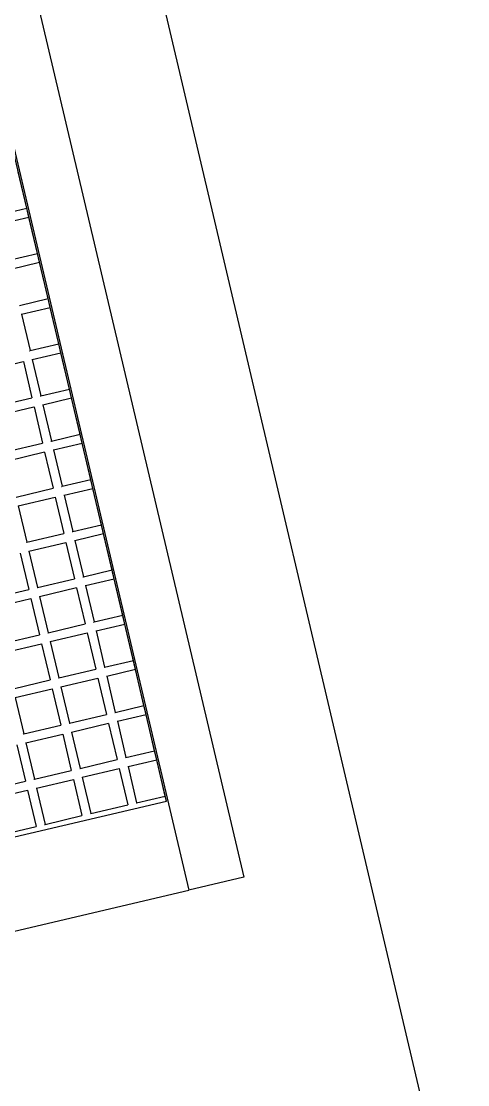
# Model space of a CAD drawing. Header units: inches. Extents: x -1841 to -80, y -100 to 1021.
# Drawn here: x -577.279 to -576.852, y 556.946 to 557.964 of the extents above; entities that cross this region are included whole.
import ezdxf

# ---------------------------------------------------------------- set-up
doc = ezdxf.new("R2010")
doc.units = ezdxf.units.IN
doc.header["$MEASUREMENT"] = 0
doc.layers.add('Edges', color=7, linetype='Continuous')

# ---------------------------------------------------------------- blocks, each defined once
blk = doc.blocks.new('infrared patio heater fr')
at = {"layer": 'Edges'}
for p, q in [((-50, 10.889), (50, 10.889)), ((-40, 8.228), (40, 8.228)), ((40, 8.228), (40, 6.998)), ((-40, 6.998), (40, 6.998)), ((38, 6.971), (-38, 6.971)), ((24.713, 6.971), (23.899, 6.971)), ((24.713, 6.329), (24.713, 6.971)), ((24.913, 6.971), (24.713, 6.971)), ((24.914, 6.329), (24.913, 6.971)), ((25.726, 6.971), (24.913, 6.971)), ((25.726, 6.329), (25.726, 6.971)), ((25.926, 6.971), (25.726, 6.971)), ((25.927, 6.329), (25.926, 6.971)), ((26.74, 6.971), (25.926, 6.971)), ((26.74, 6.329), (26.74, 6.971)), ((26.939, 6.971), (26.74, 6.971)), ((26.941, 6.329), (26.939, 6.971)), ((27.753, 6.971), (26.939, 6.971)), ((27.753, 6.329), (27.753, 6.971)), ((27.953, 6.971), (27.753, 6.971)), ((27.954, 6.329), (27.953, 6.971)), ((28.766, 6.971), (27.953, 6.971)), ((28.766, 6.329), (28.766, 6.971)), ((28.966, 6.971), (28.766, 6.971)), ((28.967, 6.329), (28.966, 6.971)), ((29.78, 6.971), (28.966, 6.971)), ((29.78, 6.329), (29.78, 6.971)), ((29.979, 6.971), (29.78, 6.971)), ((29.981, 6.329), (29.979, 6.971)), ((30.793, 6.971), (29.979, 6.971)), ((30.793, 6.329), (30.793, 6.971)), ((30.993, 6.971), (30.793, 6.971)), ((30.994, 6.329), (30.993, 6.971)), ((31.806, 6.971), (30.993, 6.971)), ((31.806, 6.329), (31.806, 6.971)), ((32.006, 6.971), (31.806, 6.971)), ((32.007, 6.329), (32.006, 6.971)), ((32.82, 6.971), (32.006, 6.971)), ((32.82, 6.329), (32.82, 6.971)), ((33.019, 6.971), (32.82, 6.971)), ((33.021, 6.329), (33.019, 6.971)), ((33.833, 6.971), (33.019, 6.971)), ((33.833, 6.329), (33.833, 6.971)), ((34.033, 6.971), (33.833, 6.971)), ((34.034, 6.329), (34.033, 6.971)), ((34.846, 6.971), (34.033, 6.971)), ((34.846, 6.329), (34.846, 6.971)), ((35.046, 6.971), (34.846, 6.971)), ((35.047, 6.329), (35.046, 6.971)), ((35.86, 6.971), (35.046, 6.971)), ((35.86, 6.329), (35.86, 6.971)), ((36.059, 6.971), (35.86, 6.971)), ((36.061, 6.329), (36.059, 6.971)), ((36.873, 6.971), (36.059, 6.971)), ((36.873, 6.329), (36.873, 6.971)), ((37.073, 6.971), (36.873, 6.971)), ((37.074, 6.329), (37.073, 6.971)), ((37.886, 6.971), (37.073, 6.971)), ((37.886, 6.329), (37.886, 6.971)), ((38, 6.971), (37.886, 6.971)), ((38, -8.984), (38, 6.971)), ((38, -9.061), (38, 6.971)), ((40, -10.152), (40, 6.998)), ((26.939, 6.325), (26.941, 6.329)), ((26.941, 6.329), (27.753, 6.329)), ((27.754, 6.323), (27.753, 6.329)), ((27.753, 6.318), (27.754, 6.323)), ((27.953, 6.325), (27.954, 6.329)), ((27.954, 6.329), (28.766, 6.329)), ((28.766, 6.318), (28.766, 6.329)), ((28.966, 6.325), (28.967, 6.329)), ((28.967, 6.329), (29.78, 6.329)), ((29.78, 6.323), (29.78, 6.329)), ((29.78, 6.318), (29.78, 6.323)), ((29.979, 6.325), (29.981, 6.329)), ((29.981, 6.329), (30.793, 6.329)), ((30.794, 6.323), (30.793, 6.329)), ((30.793, 6.318), (30.794, 6.323)), ((30.993, 6.325), (30.994, 6.329)), ((30.994, 6.329), (31.806, 6.329)), ((31.807, 6.323), (31.806, 6.329)), ((31.806, 6.318), (31.807, 6.323)), ((32.006, 6.325), (32.007, 6.329)), ((32.007, 6.329), (32.82, 6.329)), ((32.82, 6.323), (32.82, 6.329)), ((32.82, 6.318), (32.82, 6.323)), ((33.019, 6.325), (33.021, 6.329)), ((33.021, 6.329), (33.833, 6.329)), ((33.834, 6.323), (33.833, 6.329)), ((33.833, 6.318), (33.834, 6.323)), ((34.033, 6.325), (34.034, 6.329)), ((34.034, 6.329), (34.846, 6.329)), ((34.847, 6.323), (34.846, 6.329)), ((34.846, 6.318), (34.847, 6.323)), ((35.046, 6.325), (35.047, 6.329)), ((35.047, 6.329), (35.86, 6.329)), ((35.86, 6.323), (35.86, 6.329)), ((35.86, 6.318), (35.86, 6.323)), ((36.059, 6.325), (36.061, 6.329)), ((36.061, 6.329), (36.873, 6.329)), ((36.873, 6.318), (36.873, 6.329)), ((37.073, 6.325), (37.074, 6.329)), ((37.074, 6.329), (37.886, 6.329)), ((37.886, 6.318), (37.886, 6.329)), ((27.954, 5.303), (27.953, 6.131)), ((27.955, 6.131), (28.766, 6.131)), ((28.766, 5.303), (28.766, 6.131)), ((28.967, 5.303), (28.966, 6.131)), ((28.969, 6.131), (29.78, 6.131)), ((29.78, 5.303), (29.78, 6.131)), ((29.981, 5.303), (29.979, 6.131)), ((29.982, 6.131), (30.793, 6.131)), ((30.793, 5.303), (30.793, 6.131)), ((30.994, 5.303), (30.993, 6.131)), ((30.995, 6.131), (31.806, 6.131)), ((31.806, 5.303), (31.806, 6.131)), ((32.007, 5.303), (32.006, 6.131)), ((32.009, 6.131), (32.82, 6.131)), ((32.82, 5.303), (32.82, 6.131)), ((33.021, 5.303), (33.019, 6.131)), ((33.022, 6.131), (33.833, 6.131)), ((33.833, 5.303), (33.833, 6.131)), ((34.034, 5.303), (34.033, 6.131)), ((34.035, 6.131), (34.846, 6.131)), ((34.846, 5.303), (34.846, 6.131)), ((35.047, 5.303), (35.046, 6.131)), ((35.049, 6.131), (35.86, 6.131)), ((35.86, 5.303), (35.86, 6.131)), ((36.061, 5.303), (36.059, 6.131)), ((36.062, 6.131), (36.873, 6.131)), ((36.873, 5.303), (36.873, 6.131)), ((37.074, 5.303), (37.073, 6.131)), ((37.075, 6.131), (37.886, 6.131)), ((37.886, 5.303), (37.886, 6.131)), ((30.994, 5.303), (31.806, 5.303)), ((31.807, 5.297), (31.806, 5.303)), ((31.806, 5.293), (31.807, 5.297)), ((32.006, 5.299), (32.007, 5.303)), ((32.006, 5.105), (32.82, 5.105)), ((32.007, 5.303), (32.82, 5.303)), ((32.82, 5.297), (32.82, 5.303)), ((32.82, 5.293), (32.82, 5.297)), ((32.82, 4.277), (32.82, 5.105)), ((33.019, 5.299), (33.021, 5.303)), ((33.019, 5.105), (33.833, 5.105)), ((33.021, 4.277), (33.019, 5.105)), ((33.021, 5.303), (33.833, 5.303)), ((33.834, 5.297), (33.833, 5.303)), ((33.833, 5.293), (33.834, 5.297)), ((33.833, 4.277), (33.833, 5.105)), ((34.033, 5.299), (34.034, 5.303)), ((34.033, 5.105), (34.846, 5.105)), ((34.034, 4.277), (34.033, 5.105)), ((34.034, 5.303), (34.846, 5.303)), ((34.847, 5.297), (34.846, 5.303)), ((34.846, 5.293), (34.847, 5.297)), ((34.846, 4.277), (34.846, 5.105)), ((35.046, 5.299), (35.047, 5.303)), ((35.046, 5.105), (35.86, 5.105)), ((35.047, 4.277), (35.046, 5.105)), ((35.047, 5.303), (35.86, 5.303)), ((35.86, 5.297), (35.86, 5.303)), ((35.86, 5.293), (35.86, 5.297)), ((35.86, 4.277), (35.86, 5.105)), ((36.059, 5.299), (36.061, 5.303)), ((36.059, 5.105), (36.873, 5.105)), ((36.061, 4.277), (36.059, 5.105)), ((36.061, 5.303), (36.873, 5.303)), ((36.873, 5.293), (36.873, 5.303)), ((36.873, 4.277), (36.873, 5.105)), ((37.073, 5.299), (37.074, 5.303)), ((37.073, 5.105), (37.886, 5.105)), ((37.074, 4.277), (37.073, 5.105)), ((37.074, 5.303), (37.886, 5.303)), ((37.887, 5.297), (37.886, 5.303)), ((37.886, 4.277), (37.886, 5.105)), ((35.047, 4.277), (35.86, 4.277)), ((35.86, 4.271), (35.86, 4.277)), ((35.86, 4.267), (35.86, 4.271)), ((36.059, 4.273), (36.061, 4.277)), ((36.061, 4.277), (36.873, 4.277)), ((36.874, 4.271), (36.873, 4.277)), ((36.873, 4.267), (36.874, 4.271)), ((37.073, 4.273), (37.074, 4.277)), ((37.074, 4.277), (37.886, 4.277)), ((37.886, 4.269), (37.886, 4.277)), ((36.059, 4.079), (36.873, 4.079)), ((36.873, 3.251), (36.873, 4.079)), ((37.073, 4.079), (37.886, 4.079)), ((37.074, 3.251), (37.073, 4.079)), ((37.886, 3.251), (37.886, 4.079))]:
    blk.add_line(p, q, dxfattribs=at)

msp = doc.modelspace()

# ---------------------------------------------------------------- block references
at = {"color": 7, "lineweight": 25, "xscale": 0.04390327370764166, "yscale": 0.04390327370764166, "zscale": 0.04390327370764166, "rotation": 283.2542352373832}
msp.add_blockref('infrared patio heater fr', (-577.8206, 558.7708), dxfattribs=at)

doc.saveas('drawing.dxf')
